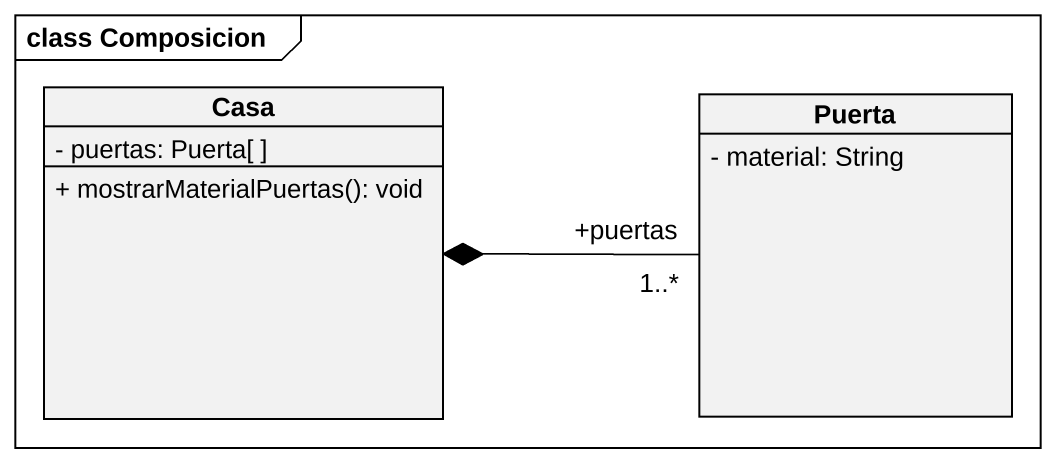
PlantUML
@startuml
mainframe class Composicion
hide circle
hide empty members
skinparam classAttributeIconSize 0
class Casa {
  - puertas: Puerta[ ]
  + mostrarMaterialPuertas(): void
}
class Puerta {
  - material: String
}
Puerta "+puertas\n1..*" -left-* Casa
@enduml
